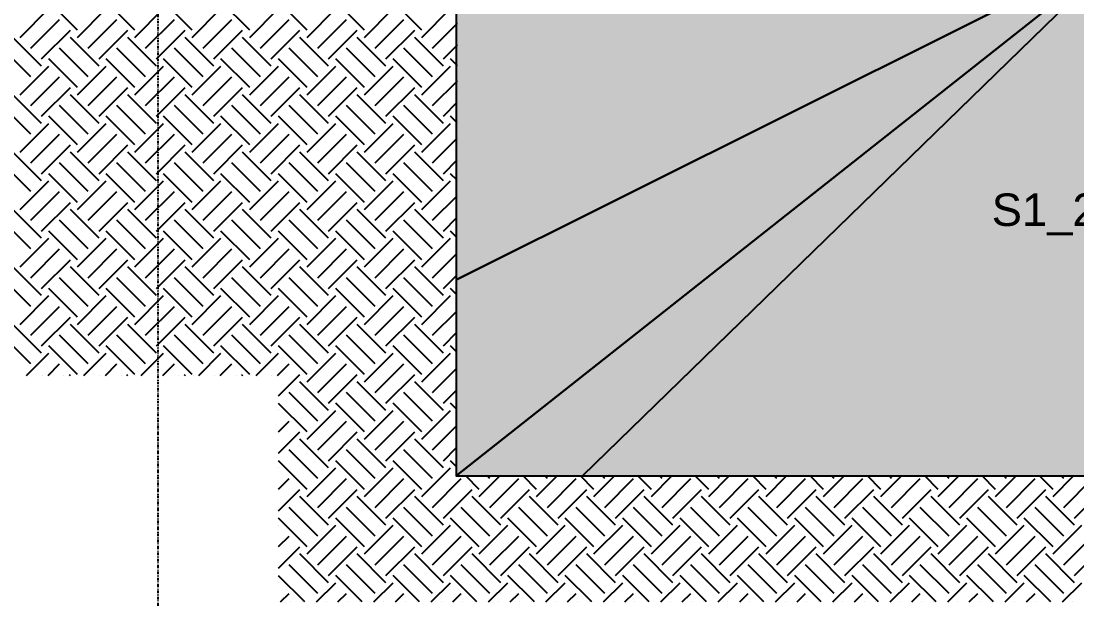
# Model space of a CAD drawing. Extents: x 37185 to 43130, y -8131 to -3926.
# Drawn here: x 38304.2 to 38521.1, y -7832.6 to -7712.6 of the extents above; entities that cross this region are included whole.
import ezdxf

# ---------------------------------------------------------------- set-up
doc = ezdxf.new("R2010")
doc.units = 0
doc.header["$MEASUREMENT"] = 0
doc.linetypes.add('ESTILO_TQS_0004', pattern=[1.12, 0.5, -0.2, 0.01, -0.2, 0.01, -0.2])
for name, color, linetype in [('47', 15, 'CONTINUOUS'), ('52', 3, 'CONTINUOUS'), ('70', 160, 'CONTINUOUS'), ('74', 2, 'CONTINUOUS'), ('96', 252, 'CONTINUOUS')]:
    doc.layers.add(name, color=color, linetype=linetype)
doc.styles.add('TQS_ARIAL', font='arial.ttf')

msp = doc.modelspace()

# ---------------------------------------------------------------- linework, layer by layer
at = {"layer": '47', "linetype": 'Continuous'}
for p, q in [((38315.82, -7714.42), (38309.93, -7708.53)), ((38327.6, -7714.42), (38321.71, -7708.53)), ((38339.39, -7714.42), (38333.5, -7708.53)), ((38351.17, -7714.42), (38345.28, -7708.53)), ((38362.96, -7714.42), (38357.07, -7708.53)), ((38374.74, -7714.42), (38368.85, -7708.53)), ((38386.53, -7714.42), (38380.64, -7708.53)), ((38304.03, -7715.9), (38309.93, -7710)), ((38315.82, -7715.9), (38321.71, -7710)), ((38327.6, -7715.9), (38333.5, -7710)), ((38339.39, -7715.9), (38345.28, -7710)), ((38351.17, -7715.9), (38357.07, -7710)), ((38362.96, -7715.9), (38368.85, -7710)), ((38374.74, -7715.9), (38380.64, -7710)), ((38386.53, -7715.9), (38392.42, -7710)), ((38306.24, -7718.11), (38312.14, -7712.21)), ((38318.03, -7718.11), (38323.92, -7712.21)), ((38329.81, -7718.11), (38335.71, -7712.21)), ((38341.6, -7718.11), (38347.49, -7712.21)), ((38353.38, -7718.11), (38359.28, -7712.21)), ((38365.17, -7718.11), (38371.06, -7712.21)), ((38376.95, -7718.11), (38382.85, -7712.21)), ((38308.45, -7720.32), (38314.35, -7714.42)), ((38320.24, -7720.32), (38326.13, -7714.42)), ((38332.02, -7720.32), (38337.92, -7714.42)), ((38343.81, -7720.32), (38349.7, -7714.42)), ((38355.59, -7720.32), (38361.49, -7714.42)), ((38367.38, -7720.32), (38373.27, -7714.42)), ((38379.16, -7720.32), (38385.06, -7714.42)), ((38388.74, -7718.11), (38393.86, -7712.98)), ((38393.86, -7712.92), (38393.86, -7712.92)), ((38308.45, -7721.79), (38302.56, -7715.9)), ((38320.24, -7721.79), (38314.35, -7715.9)), ((38332.02, -7721.79), (38326.13, -7715.9)), ((38343.81, -7721.79), (38337.92, -7715.9)), ((38355.59, -7721.79), (38349.7, -7715.9)), ((38367.38, -7721.79), (38361.49, -7715.9)), ((38379.16, -7721.79), (38373.27, -7715.9)), ((38390.95, -7721.79), (38385.06, -7715.9)), ((38306.24, -7724), (38300.35, -7718.11)), ((38318.03, -7724), (38312.14, -7718.11)), ((38329.81, -7724), (38323.92, -7718.11)), ((38341.6, -7724), (38335.71, -7718.11)), ((38353.38, -7724), (38347.49, -7718.11)), ((38365.17, -7724), (38359.28, -7718.11)), ((38376.95, -7724), (38371.06, -7718.11)), ((38388.74, -7724), (38382.85, -7718.11)), ((38390.95, -7720.32), (38393.85, -7717.41)), ((38393.85, -7717.33), (38393.85, -7717.33)), ((38315.82, -7726.21), (38309.93, -7720.32)), ((38327.6, -7726.21), (38321.71, -7720.32)), ((38339.39, -7726.21), (38333.5, -7720.32)), ((38351.17, -7726.21), (38345.28, -7720.32)), ((38362.96, -7726.21), (38357.07, -7720.32)), ((38374.74, -7726.21), (38368.85, -7720.32)), ((38386.53, -7726.21), (38380.64, -7720.32)), ((38393.84, -7721.73), (38392.42, -7720.32)), ((38304.03, -7727.68), (38309.93, -7721.79)), ((38315.82, -7727.68), (38321.71, -7721.79)), ((38327.6, -7727.68), (38333.5, -7721.79)), ((38339.39, -7727.68), (38345.28, -7721.79)), ((38351.17, -7727.68), (38357.07, -7721.79)), ((38362.96, -7727.68), (38368.85, -7721.79)), ((38374.74, -7727.68), (38380.64, -7721.79)), ((38386.53, -7727.68), (38392.42, -7721.79)), ((38306.24, -7729.89), (38312.14, -7724)), ((38318.03, -7729.89), (38323.92, -7724)), ((38329.81, -7729.89), (38335.71, -7724)), ((38341.6, -7729.89), (38347.49, -7724)), ((38353.38, -7729.89), (38359.28, -7724)), ((38365.17, -7729.89), (38371.06, -7724)), ((38376.95, -7729.89), (38382.85, -7724)), ((38388.74, -7729.89), (38393.83, -7724.8)), ((38393.83, -7724.67), (38393.83, -7724.67)), ((38308.45, -7733.57), (38302.56, -7727.68)), ((38308.45, -7732.1), (38314.35, -7726.21)), ((38320.24, -7733.57), (38314.35, -7727.68)), ((38320.24, -7732.1), (38326.13, -7726.21)), ((38332.02, -7733.57), (38326.13, -7727.68)), ((38332.02, -7732.1), (38337.92, -7726.21)), ((38343.81, -7733.57), (38337.92, -7727.68)), ((38343.81, -7732.1), (38349.7, -7726.21)), ((38355.59, -7733.57), (38349.7, -7727.68)), ((38355.59, -7732.1), (38361.49, -7726.21)), ((38367.38, -7733.57), (38361.49, -7727.68)), ((38367.38, -7732.1), (38373.27, -7726.21)), ((38379.16, -7733.57), (38373.27, -7727.68)), ((38379.16, -7732.1), (38385.06, -7726.21)), ((38390.95, -7733.57), (38385.06, -7727.68)), ((38306.24, -7735.78), (38300.35, -7729.89)), ((38318.03, -7735.78), (38312.14, -7729.89)), ((38329.81, -7735.78), (38323.92, -7729.89)), ((38341.6, -7735.78), (38335.71, -7729.89)), ((38353.38, -7735.78), (38347.49, -7729.89)), ((38365.17, -7735.78), (38359.28, -7729.89)), ((38376.95, -7735.78), (38371.06, -7729.89)), ((38388.74, -7735.78), (38382.85, -7729.89)), ((38390.95, -7732.1), (38393.82, -7729.23)), ((38393.82, -7729.08), (38393.82, -7729.08)), ((38315.82, -7737.99), (38309.93, -7732.1)), ((38327.6, -7737.99), (38321.71, -7732.1)), ((38339.39, -7737.99), (38333.5, -7732.1)), ((38351.17, -7737.99), (38345.28, -7732.1)), ((38362.96, -7737.99), (38357.07, -7732.1)), ((38374.74, -7737.99), (38368.85, -7732.1)), ((38386.53, -7737.99), (38380.64, -7732.1)), ((38393.8, -7733.48), (38392.42, -7732.1)), ((38304.03, -7739.47), (38309.93, -7733.57)), ((38315.82, -7739.47), (38321.71, -7733.57)), ((38327.6, -7739.47), (38333.5, -7733.57)), ((38339.39, -7739.47), (38345.28, -7733.57)), ((38351.17, -7739.47), (38357.07, -7733.57)), ((38362.96, -7739.47), (38368.85, -7733.57)), ((38374.74, -7739.47), (38380.64, -7733.57)), ((38386.53, -7739.47), (38392.42, -7733.57)), ((38306.24, -7741.68), (38312.14, -7735.78)), ((38318.03, -7741.68), (38323.92, -7735.78)), ((38329.81, -7741.68), (38335.71, -7735.78)), ((38341.6, -7741.68), (38347.49, -7735.78)), ((38353.38, -7741.68), (38359.28, -7735.78)), ((38365.17, -7741.68), (38371.06, -7735.78)), ((38376.95, -7741.68), (38382.85, -7735.78)), ((38388.74, -7741.68), (38393.79, -7736.62)), ((38393.79, -7736.42), (38393.79, -7736.42)), ((38308.45, -7743.89), (38314.35, -7737.99)), ((38320.24, -7743.89), (38326.13, -7737.99)), ((38332.02, -7743.89), (38337.92, -7737.99)), ((38343.81, -7743.89), (38349.7, -7737.99)), ((38355.59, -7743.89), (38361.49, -7737.99)), ((38367.38, -7743.89), (38373.27, -7737.99)), ((38379.16, -7743.89), (38385.06, -7737.99)), ((38308.45, -7745.36), (38302.56, -7739.47)), ((38320.24, -7745.36), (38314.35, -7739.47)), ((38332.02, -7745.36), (38326.13, -7739.47)), ((38343.81, -7745.36), (38337.92, -7739.47)), ((38355.59, -7745.36), (38349.7, -7739.47)), ((38367.38, -7745.36), (38361.49, -7739.47)), ((38379.16, -7745.36), (38373.27, -7739.47)), ((38390.95, -7745.36), (38385.06, -7739.47)), ((38390.95, -7743.89), (38393.78, -7741.06)), ((38393.78, -7740.83), (38393.78, -7740.83)), ((38306.24, -7747.57), (38300.35, -7741.68)), ((38318.03, -7747.57), (38312.14, -7741.68)), ((38329.81, -7747.57), (38323.92, -7741.68)), ((38341.6, -7747.57), (38335.71, -7741.68)), ((38353.38, -7747.57), (38347.49, -7741.68)), ((38365.17, -7747.57), (38359.28, -7741.68)), ((38376.95, -7747.57), (38371.06, -7741.68)), ((38388.74, -7747.57), (38382.85, -7741.68)), ((38304.03, -7751.25), (38309.93, -7745.36)), ((38315.82, -7749.78), (38309.93, -7743.89)), ((38315.82, -7751.25), (38321.71, -7745.36)), ((38327.6, -7749.78), (38321.71, -7743.89)), ((38327.6, -7751.25), (38333.5, -7745.36)), ((38339.39, -7749.78), (38333.5, -7743.89)), ((38339.39, -7751.25), (38345.28, -7745.36)), ((38351.17, -7749.78), (38345.28, -7743.89)), ((38351.17, -7751.25), (38357.07, -7745.36)), ((38362.96, -7749.78), (38357.07, -7743.89)), ((38362.96, -7751.25), (38368.85, -7745.36)), ((38374.74, -7749.78), (38368.85, -7743.89)), ((38374.74, -7751.25), (38380.64, -7745.36)), ((38386.53, -7749.78), (38380.64, -7743.89)), ((38386.53, -7751.25), (38392.42, -7745.36)), ((38393.77, -7745.23), (38392.42, -7743.89)), ((38306.24, -7753.46), (38312.14, -7747.57)), ((38318.03, -7753.46), (38323.92, -7747.57)), ((38329.81, -7753.46), (38335.71, -7747.57)), ((38341.6, -7753.46), (38347.49, -7747.57)), ((38353.38, -7753.46), (38359.28, -7747.57)), ((38365.17, -7753.46), (38371.06, -7747.57)), ((38376.95, -7753.46), (38382.85, -7747.57)), ((38388.74, -7753.46), (38393.76, -7748.44)), ((38393.76, -7748.17), (38393.76, -7748.17)), ((38308.45, -7757.14), (38302.56, -7751.25)), ((38308.45, -7755.67), (38314.35, -7749.78)), ((38320.24, -7757.14), (38314.35, -7751.25)), ((38320.24, -7755.67), (38326.13, -7749.78)), ((38332.02, -7757.14), (38326.13, -7751.25)), ((38332.02, -7755.67), (38337.92, -7749.78)), ((38343.81, -7757.14), (38337.92, -7751.25)), ((38343.81, -7755.67), (38349.7, -7749.78)), ((38355.59, -7757.14), (38349.7, -7751.25)), ((38355.59, -7755.67), (38361.49, -7749.78)), ((38367.38, -7757.14), (38361.49, -7751.25)), ((38367.38, -7755.67), (38373.27, -7749.78)), ((38379.16, -7757.14), (38373.27, -7751.25)), ((38379.16, -7755.67), (38385.06, -7749.78)), ((38390.95, -7757.14), (38385.06, -7751.25)), ((38306.24, -7759.35), (38300.35, -7753.46)), ((38318.03, -7759.35), (38312.14, -7753.46)), ((38329.81, -7759.35), (38323.92, -7753.46)), ((38341.6, -7759.35), (38335.71, -7753.46)), ((38353.38, -7759.35), (38347.49, -7753.46)), ((38365.17, -7759.35), (38359.28, -7753.46)), ((38376.95, -7759.35), (38371.06, -7753.46)), ((38388.74, -7759.35), (38382.85, -7753.46)), ((38390.95, -7755.67), (38393.74, -7752.88)), ((38393.74, -7752.57), (38393.74, -7752.57)), ((38315.82, -7761.56), (38309.93, -7755.67)), ((38327.6, -7761.56), (38321.71, -7755.67)), ((38339.39, -7761.56), (38333.5, -7755.67)), ((38351.17, -7761.56), (38345.28, -7755.67)), ((38362.96, -7761.56), (38357.07, -7755.67)), ((38374.74, -7761.56), (38368.85, -7755.67)), ((38386.53, -7761.56), (38380.64, -7755.67)), ((38393.73, -7756.98), (38392.42, -7755.67)), ((38304.03, -7763.04), (38309.93, -7757.14)), ((38315.82, -7763.04), (38321.71, -7757.14)), ((38327.6, -7763.04), (38333.5, -7757.14)), ((38339.39, -7763.04), (38345.28, -7757.14)), ((38351.17, -7763.04), (38357.07, -7757.14)), ((38362.96, -7763.04), (38368.85, -7757.14)), ((38374.74, -7763.04), (38380.64, -7757.14)), ((38386.53, -7763.04), (38392.42, -7757.14)), ((38306.24, -7765.25), (38312.14, -7759.35)), ((38318.03, -7765.25), (38323.92, -7759.35)), ((38329.81, -7765.25), (38335.71, -7759.35)), ((38341.6, -7765.25), (38347.49, -7759.35)), ((38353.38, -7765.25), (38359.28, -7759.35)), ((38365.17, -7765.25), (38371.06, -7759.35)), ((38376.95, -7765.25), (38382.85, -7759.35)), ((38388.74, -7765.25), (38393.72, -7760.26)), ((38393.72, -7759.92), (38393.72, -7759.92)), ((38308.45, -7767.46), (38314.35, -7761.56)), ((38320.24, -7767.46), (38326.13, -7761.56)), ((38332.02, -7767.46), (38337.92, -7761.56)), ((38343.81, -7767.46), (38349.7, -7761.56)), ((38355.59, -7767.46), (38361.49, -7761.56)), ((38367.38, -7767.46), (38373.27, -7761.56)), ((38379.16, -7767.46), (38385.06, -7761.56)), ((38308.45, -7768.93), (38302.56, -7763.04)), ((38320.24, -7768.93), (38314.35, -7763.04)), ((38332.02, -7768.93), (38326.13, -7763.04)), ((38343.81, -7768.93), (38337.92, -7763.04)), ((38355.59, -7768.93), (38349.7, -7763.04)), ((38367.38, -7768.93), (38361.49, -7763.04)), ((38379.16, -7768.93), (38373.27, -7763.04)), ((38390.95, -7768.93), (38385.06, -7763.04)), ((38390.95, -7767.46), (38393.71, -7764.7)), ((38393.71, -7764.32), (38393.71, -7764.32)), ((38306.24, -7771.14), (38300.35, -7765.25)), ((38318.03, -7771.14), (38312.14, -7765.25)), ((38329.81, -7771.14), (38323.92, -7765.25)), ((38341.6, -7771.14), (38335.71, -7765.25)), ((38353.38, -7771.14), (38347.49, -7765.25)), ((38365.17, -7771.14), (38359.28, -7765.25)), ((38376.95, -7771.14), (38371.06, -7765.25)), ((38388.74, -7771.14), (38382.85, -7765.25)), ((38304.03, -7774.82), (38309.93, -7768.93)), ((38315.82, -7773.35), (38309.93, -7767.46)), ((38315.82, -7774.82), (38321.71, -7768.93)), ((38327.6, -7773.35), (38321.71, -7767.46)), ((38327.6, -7774.82), (38333.5, -7768.93)), ((38339.39, -7773.35), (38333.5, -7767.46)), ((38339.39, -7774.82), (38345.28, -7768.93)), ((38351.17, -7773.35), (38345.28, -7767.46)), ((38351.17, -7774.82), (38357.07, -7768.93)), ((38362.96, -7773.35), (38357.07, -7767.46)), ((38362.96, -7774.82), (38368.85, -7768.93)), ((38374.74, -7773.35), (38368.85, -7767.46)), ((38374.74, -7774.82), (38380.64, -7768.93)), ((38386.53, -7773.35), (38380.64, -7767.46)), ((38386.53, -7774.82), (38392.42, -7768.93)), ((38393.7, -7768.73), (38392.42, -7767.46)), ((38306.24, -7777.03), (38312.14, -7771.14)), ((38318.03, -7777.03), (38323.92, -7771.14)), ((38329.81, -7777.03), (38335.71, -7771.14)), ((38341.6, -7777.03), (38347.49, -7771.14)), ((38353.38, -7777.03), (38359.28, -7771.14)), ((38365.17, -7777.03), (38371.06, -7771.14)), ((38376.95, -7777.03), (38382.85, -7771.14)), ((38308.45, -7779.24), (38314.35, -7773.35)), ((38320.24, -7779.24), (38326.13, -7773.35)), ((38332.02, -7779.24), (38337.92, -7773.35)), ((38343.81, -7779.24), (38349.7, -7773.35)), ((38355.59, -7779.24), (38361.49, -7773.35)), ((38367.38, -7779.24), (38373.27, -7773.35)), ((38379.16, -7779.24), (38385.06, -7773.35)), ((38388.74, -7777.03), (38393.69, -7772.09)), ((38393.69, -7771.67), (38393.69, -7771.67)), ((38308.45, -7780.72), (38302.56, -7774.82)), ((38320.24, -7780.72), (38314.35, -7774.82)), ((38332.02, -7780.72), (38326.13, -7774.82)), ((38343.81, -7780.72), (38337.92, -7774.82)), ((38355.59, -7780.72), (38349.7, -7774.82)), ((38367.38, -7780.72), (38361.49, -7774.82)), ((38379.16, -7780.72), (38373.27, -7774.82)), ((38390.95, -7780.72), (38385.06, -7774.82)), ((38306.24, -7782.92), (38300.35, -7777.03)), ((38318.03, -7782.92), (38312.14, -7777.03)), ((38329.81, -7782.92), (38323.92, -7777.03)), ((38341.6, -7782.92), (38335.71, -7777.03)), ((38353.38, -7782.92), (38347.49, -7777.03)), ((38365.17, -7782.92), (38359.28, -7777.03)), ((38376.95, -7782.92), (38371.06, -7777.03)), ((38388.74, -7782.92), (38382.85, -7777.03)), ((38390.95, -7779.24), (38393.67, -7776.52)), ((38393.67, -7776.07), (38393.67, -7776.07)), ((38315.82, -7785.13), (38309.93, -7779.24)), ((38327.6, -7785.13), (38321.71, -7779.24)), ((38339.39, -7785.13), (38333.5, -7779.24)), ((38351.17, -7785.13), (38345.28, -7779.24)), ((38362.96, -7785.13), (38357.07, -7779.24)), ((38374.74, -7785.13), (38368.85, -7779.24)), ((38386.53, -7785.13), (38380.64, -7779.24)), ((38393.66, -7780.48), (38392.42, -7779.24)), ((38305.35, -7785.29), (38309.93, -7780.72)), ((38317.13, -7785.29), (38321.71, -7780.72)), ((38328.92, -7785.29), (38333.5, -7780.72)), ((38340.7, -7785.29), (38345.28, -7780.72)), ((38352.49, -7785.29), (38357.07, -7780.72)), ((38362.96, -7786.61), (38368.85, -7780.72)), ((38374.74, -7786.61), (38380.64, -7780.72)), ((38386.53, -7786.61), (38392.42, -7780.72)), ((38309.77, -7785.29), (38312.14, -7782.92)), ((38321.55, -7785.29), (38323.92, -7782.92)), ((38333.34, -7785.29), (38335.71, -7782.92)), ((38345.12, -7785.29), (38347.49, -7782.92)), ((38356.91, -7785.29), (38359.28, -7782.92)), ((38365.17, -7788.82), (38371.06, -7782.92)), ((38376.95, -7788.82), (38382.85, -7782.92)), ((38388.74, -7788.82), (38393.65, -7783.91)), ((38393.65, -7783.42), (38393.65, -7783.42)), ((38308.61, -7785.29), (38308.61, -7785.29)), ((38313.03, -7785.29), (38313.03, -7785.29)), ((38314.19, -7785.29), (38314.35, -7785.13)), ((38315.98, -7785.29), (38315.98, -7785.29)), ((38320.4, -7785.29), (38320.4, -7785.29)), ((38324.82, -7785.29), (38324.82, -7785.29)), ((38325.97, -7785.29), (38326.13, -7785.13)), ((38327.76, -7785.29), (38327.76, -7785.29)), ((38332.18, -7785.29), (38332.18, -7785.29)), ((38336.6, -7785.29), (38336.6, -7785.29)), ((38337.76, -7785.29), (38337.92, -7785.13)), ((38339.55, -7785.29), (38339.55, -7785.29)), ((38343.97, -7785.29), (38343.97, -7785.29)), ((38348.39, -7785.29), (38348.39, -7785.29)), ((38349.54, -7785.29), (38349.7, -7785.13)), ((38351.33, -7785.29), (38351.33, -7785.29)), ((38355.75, -7785.29), (38355.75, -7785.29)), ((38357.1, -7789.52), (38361.49, -7785.13)), ((38367.38, -7791.03), (38373.27, -7785.13)), ((38379.16, -7791.03), (38385.06, -7785.13)), ((38367.38, -7792.5), (38361.49, -7786.61)), ((38379.16, -7792.5), (38373.27, -7786.61)), ((38390.95, -7792.5), (38385.06, -7786.61)), ((38390.95, -7791.03), (38393.64, -7788.34)), ((38393.64, -7787.82), (38393.64, -7787.82)), ((38365.17, -7794.71), (38359.28, -7788.82)), ((38376.95, -7794.71), (38371.06, -7788.82)), ((38388.74, -7794.71), (38382.85, -7788.82)), ((38362.96, -7796.92), (38357.1, -7791.06)), ((38357.1, -7792.47), (38357.1, -7792.47)), ((38362.96, -7798.39), (38368.85, -7792.5)), ((38374.74, -7796.92), (38368.85, -7791.03)), ((38374.74, -7798.39), (38380.64, -7792.5)), ((38386.53, -7796.92), (38380.64, -7791.03)), ((38386.53, -7798.39), (38392.42, -7792.5)), ((38393.62, -7792.23), (38392.42, -7791.03)), ((38357.1, -7796.89), (38359.28, -7794.71)), ((38365.17, -7800.6), (38371.06, -7794.71)), ((38376.95, -7800.6), (38382.85, -7794.71)), ((38393.62, -7795.17), (38393.62, -7795.17)), ((38357.1, -7801.3), (38361.49, -7796.92)), ((38367.38, -7802.81), (38373.27, -7796.92)), ((38379.16, -7802.81), (38385.06, -7796.92)), ((38388.74, -7800.6), (38393.61, -7795.73)), ((38367.38, -7804.29), (38361.49, -7798.39)), ((38379.16, -7804.29), (38373.27, -7798.39)), ((38390.95, -7804.29), (38385.06, -7798.39)), ((38393.6, -7799.57), (38393.6, -7799.57)), ((38365.17, -7806.49), (38359.28, -7800.6)), ((38376.95, -7806.49), (38371.06, -7800.6)), ((38388.74, -7806.49), (38382.85, -7800.6)), ((38390.95, -7802.81), (38393.6, -7800.16)), ((38362.96, -7808.7), (38357.1, -7802.85)), ((38374.74, -7808.7), (38368.85, -7802.81)), ((38386.53, -7808.7), (38380.64, -7802.81)), ((38393.59, -7803.98), (38392.42, -7802.81)), ((38357.1, -7804.25), (38357.1, -7804.25)), ((38362.96, -7810.18), (38368.85, -7804.29)), ((38374.74, -7810.18), (38380.64, -7804.29)), ((38386.53, -7810.18), (38392.42, -7804.29)), ((38398.31, -7808.7), (38395.56, -7805.95)), ((38398.31, -7810.18), (38402.54, -7805.95)), ((38400.52, -7806.49), (38399.98, -7805.95)), ((38410.1, -7808.7), (38407.35, -7805.95)), ((38410.1, -7810.18), (38414.32, -7805.95)), ((38412.31, -7806.49), (38411.77, -7805.95)), ((38421.88, -7808.7), (38419.13, -7805.95)), ((38421.88, -7810.18), (38426.11, -7805.95)), ((38424.09, -7806.49), (38423.55, -7805.95)), ((38433.67, -7808.7), (38430.92, -7805.95)), ((38433.67, -7810.18), (38437.89, -7805.95)), ((38435.88, -7806.49), (38435.34, -7805.95)), ((38445.45, -7808.7), (38442.7, -7805.95)), ((38445.45, -7810.18), (38449.68, -7805.95)), ((38447.66, -7806.49), (38447.12, -7805.95)), ((38457.24, -7808.7), (38454.49, -7805.95)), ((38457.24, -7810.18), (38461.46, -7805.95)), ((38459.45, -7806.49), (38458.91, -7805.95)), ((38469.03, -7808.7), (38466.27, -7805.95)), ((38469.03, -7810.18), (38473.25, -7805.95)), ((38471.23, -7806.49), (38470.69, -7805.95)), ((38480.81, -7808.7), (38478.06, -7805.95)), ((38480.81, -7810.18), (38485.03, -7805.95)), ((38483.02, -7806.49), (38482.48, -7805.95)), ((38492.6, -7808.7), (38489.84, -7805.95)), ((38492.6, -7810.18), (38496.82, -7805.95)), ((38494.81, -7806.49), (38494.26, -7805.95)), ((38504.38, -7808.7), (38501.63, -7805.95)), ((38504.38, -7810.18), (38508.6, -7805.95)), ((38506.59, -7806.49), (38506.05, -7805.95)), ((38516.17, -7808.7), (38513.41, -7805.95)), ((38516.17, -7810.18), (38520.39, -7805.95)), ((38518.38, -7806.49), (38517.83, -7805.95)), ((38357.1, -7808.67), (38359.28, -7806.49)), ((38365.17, -7812.39), (38371.06, -7806.49)), ((38376.95, -7812.39), (38382.85, -7806.49)), ((38388.74, -7812.39), (38394.63, -7806.49)), ((38400.52, -7812.39), (38406.42, -7806.49)), ((38412.31, -7812.39), (38418.2, -7806.49)), ((38424.09, -7812.39), (38429.99, -7806.49)), ((38435.88, -7812.39), (38441.77, -7806.49)), ((38447.66, -7812.39), (38453.56, -7806.49)), ((38459.45, -7812.39), (38465.34, -7806.49)), ((38471.23, -7812.39), (38477.13, -7806.49)), ((38483.02, -7812.39), (38488.91, -7806.49)), ((38494.81, -7812.39), (38500.7, -7806.49)), ((38506.59, -7812.39), (38512.48, -7806.49)), ((38518.38, -7812.39), (38524.27, -7806.49)), ((38357.1, -7813.09), (38361.49, -7808.7)), ((38367.38, -7816.07), (38361.49, -7810.18)), ((38367.38, -7814.6), (38373.27, -7808.7)), ((38379.16, -7816.07), (38373.27, -7810.18)), ((38379.16, -7814.6), (38385.06, -7808.7)), ((38390.95, -7816.07), (38385.06, -7810.18)), ((38390.95, -7814.6), (38396.84, -7808.7)), ((38402.73, -7816.07), (38396.84, -7810.18)), ((38402.73, -7814.6), (38408.63, -7808.7)), ((38414.52, -7816.07), (38408.63, -7810.18)), ((38414.52, -7814.6), (38420.41, -7808.7)), ((38426.3, -7816.07), (38420.41, -7810.18)), ((38426.3, -7814.6), (38432.2, -7808.7)), ((38438.09, -7816.07), (38432.2, -7810.18)), ((38438.09, -7814.6), (38443.98, -7808.7)), ((38449.87, -7816.07), (38443.98, -7810.18)), ((38449.87, -7814.6), (38455.77, -7808.7)), ((38461.66, -7816.07), (38455.77, -7810.18)), ((38461.66, -7814.6), (38467.55, -7808.7)), ((38473.44, -7816.07), (38467.55, -7810.18)), ((38473.44, -7814.6), (38479.34, -7808.7)), ((38485.23, -7816.07), (38479.34, -7810.18)), ((38485.23, -7814.6), (38491.12, -7808.7)), ((38497.01, -7816.07), (38491.12, -7810.18)), ((38497.01, -7814.6), (38502.91, -7808.7)), ((38508.8, -7816.07), (38502.91, -7810.18)), ((38508.8, -7814.6), (38514.69, -7808.7)), ((38520.59, -7816.07), (38514.69, -7810.18)), ((38520.59, -7814.6), (38526.48, -7808.7)), ((38365.17, -7818.28), (38359.28, -7812.39)), ((38376.95, -7818.28), (38371.06, -7812.39)), ((38388.74, -7818.28), (38382.85, -7812.39)), ((38400.52, -7818.28), (38394.63, -7812.39)), ((38412.31, -7818.28), (38406.42, -7812.39)), ((38424.09, -7818.28), (38418.2, -7812.39)), ((38435.88, -7818.28), (38429.99, -7812.39)), ((38447.66, -7818.28), (38441.77, -7812.39)), ((38459.45, -7818.28), (38453.56, -7812.39)), ((38471.23, -7818.28), (38465.34, -7812.39)), ((38483.02, -7818.28), (38477.13, -7812.39)), ((38494.81, -7818.28), (38488.91, -7812.39)), ((38506.59, -7818.28), (38500.7, -7812.39)), ((38518.38, -7818.28), (38512.48, -7812.39)), ((38362.96, -7820.49), (38357.1, -7814.63)), ((38374.74, -7820.49), (38368.85, -7814.6)), ((38386.53, -7820.49), (38380.64, -7814.6)), ((38398.31, -7820.49), (38392.42, -7814.6)), ((38410.1, -7820.49), (38404.21, -7814.6)), ((38421.88, -7820.49), (38415.99, -7814.6)), ((38433.67, -7820.49), (38427.78, -7814.6)), ((38445.45, -7820.49), (38439.56, -7814.6)), ((38457.24, -7820.49), (38451.35, -7814.6)), ((38469.03, -7820.49), (38463.13, -7814.6)), ((38480.81, -7820.49), (38474.92, -7814.6)), ((38492.6, -7820.49), (38486.7, -7814.6)), ((38504.38, -7820.49), (38498.49, -7814.6)), ((38516.17, -7820.49), (38510.27, -7814.6)), ((38357.1, -7816.04), (38357.1, -7816.04)), ((38362.96, -7821.96), (38368.85, -7816.07)), ((38374.74, -7821.96), (38380.64, -7816.07)), ((38386.53, -7821.96), (38392.42, -7816.07)), ((38398.31, -7821.96), (38404.21, -7816.07)), ((38410.1, -7821.96), (38415.99, -7816.07)), ((38421.88, -7821.96), (38427.78, -7816.07)), ((38433.67, -7821.96), (38439.56, -7816.07)), ((38445.45, -7821.96), (38451.35, -7816.07)), ((38457.24, -7821.96), (38463.13, -7816.07)), ((38469.03, -7821.96), (38474.92, -7816.07)), ((38480.81, -7821.96), (38486.7, -7816.07)), ((38492.6, -7821.96), (38498.49, -7816.07)), ((38504.38, -7821.96), (38510.27, -7816.07)), ((38516.17, -7821.96), (38522.06, -7816.07)), ((38357.1, -7820.46), (38359.28, -7818.28)), ((38365.17, -7824.17), (38371.06, -7818.28)), ((38376.95, -7824.17), (38382.85, -7818.28)), ((38388.74, -7824.17), (38394.63, -7818.28)), ((38400.52, -7824.17), (38406.42, -7818.28)), ((38412.31, -7824.17), (38418.2, -7818.28)), ((38424.09, -7824.17), (38429.99, -7818.28)), ((38435.88, -7824.17), (38441.77, -7818.28)), ((38447.66, -7824.17), (38453.56, -7818.28)), ((38459.45, -7824.17), (38465.34, -7818.28)), ((38471.23, -7824.17), (38477.13, -7818.28)), ((38483.02, -7824.17), (38488.91, -7818.28)), ((38494.81, -7824.17), (38500.7, -7818.28)), ((38506.59, -7824.17), (38512.48, -7818.28)), ((38518.38, -7824.17), (38524.27, -7818.28)), ((38357.1, -7824.87), (38361.49, -7820.49)), ((38367.38, -7826.38), (38373.27, -7820.49)), ((38379.16, -7826.38), (38385.06, -7820.49)), ((38390.95, -7826.38), (38396.84, -7820.49)), ((38402.73, -7826.38), (38408.63, -7820.49)), ((38414.52, -7826.38), (38420.41, -7820.49)), ((38426.3, -7826.38), (38432.2, -7820.49)), ((38438.09, -7826.38), (38443.98, -7820.49)), ((38449.87, -7826.38), (38455.77, -7820.49)), ((38461.66, -7826.38), (38467.55, -7820.49)), ((38473.44, -7826.38), (38479.34, -7820.49)), ((38485.23, -7826.38), (38491.12, -7820.49)), ((38497.01, -7826.38), (38502.91, -7820.49)), ((38508.8, -7826.38), (38514.69, -7820.49)), ((38520.59, -7826.38), (38526.48, -7820.49)), ((38367.38, -7827.86), (38361.49, -7821.96)), ((38379.16, -7827.86), (38373.27, -7821.96)), ((38390.95, -7827.86), (38385.06, -7821.96)), ((38402.73, -7827.86), (38396.84, -7821.96)), ((38414.52, -7827.86), (38408.63, -7821.96)), ((38426.3, -7827.86), (38420.41, -7821.96)), ((38438.09, -7827.86), (38432.2, -7821.96)), ((38449.87, -7827.86), (38443.98, -7821.96)), ((38461.66, -7827.86), (38455.77, -7821.96)), ((38473.44, -7827.86), (38467.55, -7821.96)), ((38485.23, -7827.86), (38479.34, -7821.96)), ((38497.01, -7827.86), (38491.12, -7821.96)), ((38508.8, -7827.86), (38502.91, -7821.96)), ((38520.59, -7827.86), (38514.69, -7821.96)), ((38365.17, -7830.07), (38359.28, -7824.17)), ((38376.95, -7830.07), (38371.06, -7824.17)), ((38388.74, -7830.07), (38382.85, -7824.17)), ((38400.52, -7830.07), (38394.63, -7824.17)), ((38412.31, -7830.07), (38406.42, -7824.17)), ((38424.09, -7830.07), (38418.2, -7824.17)), ((38435.88, -7830.07), (38429.99, -7824.17)), ((38447.66, -7830.07), (38441.77, -7824.17)), ((38459.45, -7830.07), (38453.56, -7824.17)), ((38471.23, -7830.07), (38465.34, -7824.17)), ((38483.02, -7830.07), (38477.13, -7824.17)), ((38494.81, -7830.07), (38488.91, -7824.17)), ((38506.59, -7830.07), (38500.7, -7824.17)), ((38518.38, -7830.07), (38512.48, -7824.17)), ((38362.5, -7831.82), (38357.1, -7826.42)), ((38374.28, -7831.82), (38368.85, -7826.38)), ((38386.07, -7831.82), (38380.64, -7826.38)), ((38397.85, -7831.82), (38392.42, -7826.38)), ((38409.64, -7831.82), (38404.21, -7826.38)), ((38421.43, -7831.82), (38415.99, -7826.38)), ((38433.21, -7831.82), (38427.78, -7826.38)), ((38445, -7831.82), (38439.56, -7826.38)), ((38456.78, -7831.82), (38451.35, -7826.38)), ((38468.57, -7831.82), (38463.13, -7826.38)), ((38480.35, -7831.82), (38474.92, -7826.38)), ((38492.14, -7831.82), (38486.7, -7826.38)), ((38503.92, -7831.82), (38498.49, -7826.38)), ((38515.71, -7831.82), (38510.27, -7826.38)), ((38357.1, -7827.82), (38357.1, -7827.82)), ((38364.89, -7831.82), (38368.85, -7827.86)), ((38376.68, -7831.82), (38380.64, -7827.86)), ((38388.46, -7831.82), (38392.42, -7827.86)), ((38400.25, -7831.82), (38404.21, -7827.86)), ((38412.03, -7831.82), (38415.99, -7827.86)), ((38423.82, -7831.82), (38427.78, -7827.86)), ((38435.6, -7831.82), (38439.56, -7827.86)), ((38447.39, -7831.82), (38451.35, -7827.86)), ((38459.17, -7831.82), (38463.13, -7827.86)), ((38470.96, -7831.82), (38474.92, -7827.86)), ((38482.74, -7831.82), (38486.7, -7827.86)), ((38494.53, -7831.82), (38498.49, -7827.86)), ((38506.31, -7831.82), (38510.27, -7827.86)), ((38518.1, -7831.82), (38522.06, -7827.86)), ((38357.53, -7831.82), (38359.28, -7830.07)), ((38359.55, -7831.82), (38359.55, -7831.82)), ((38361.95, -7831.82), (38361.95, -7831.82)), ((38366.92, -7831.82), (38366.92, -7831.82)), ((38369.31, -7831.82), (38371.06, -7830.07)), ((38371.34, -7831.82), (38371.34, -7831.82)), ((38373.73, -7831.82), (38373.73, -7831.82)), ((38378.7, -7831.82), (38378.7, -7831.82)), ((38381.1, -7831.82), (38382.85, -7830.07)), ((38383.12, -7831.82), (38383.12, -7831.82)), ((38385.52, -7831.82), (38385.52, -7831.82)), ((38390.49, -7831.82), (38390.49, -7831.82)), ((38392.88, -7831.82), (38394.63, -7830.07)), ((38394.91, -7831.82), (38394.91, -7831.82)), ((38397.3, -7831.82), (38397.3, -7831.82)), ((38402.27, -7831.82), (38402.27, -7831.82)), ((38404.67, -7831.82), (38406.42, -7830.07)), ((38406.69, -7831.82), (38406.69, -7831.82)), ((38409.09, -7831.82), (38409.09, -7831.82)), ((38414.06, -7831.82), (38414.06, -7831.82)), ((38416.45, -7831.82), (38418.2, -7830.07)), ((38418.48, -7831.82), (38418.48, -7831.82)), ((38420.87, -7831.82), (38420.87, -7831.82)), ((38425.84, -7831.82), (38425.84, -7831.82)), ((38428.24, -7831.82), (38429.99, -7830.07)), ((38430.26, -7831.82), (38430.26, -7831.82)), ((38432.66, -7831.82), (38432.66, -7831.82)), ((38437.63, -7831.82), (38437.63, -7831.82)), ((38440.02, -7831.82), (38441.77, -7830.07)), ((38442.05, -7831.82), (38442.05, -7831.82)), ((38444.44, -7831.82), (38444.44, -7831.82)), ((38449.41, -7831.82), (38449.41, -7831.82)), ((38451.81, -7831.82), (38453.56, -7830.07)), ((38453.83, -7831.82), (38453.83, -7831.82)), ((38456.23, -7831.82), (38456.23, -7831.82)), ((38461.2, -7831.82), (38461.2, -7831.82)), ((38463.59, -7831.82), (38465.34, -7830.07)), ((38465.62, -7831.82), (38465.62, -7831.82)), ((38468.01, -7831.82), (38468.01, -7831.82)), ((38472.99, -7831.82), (38472.99, -7831.82)), ((38475.38, -7831.82), (38477.13, -7830.07)), ((38477.4, -7831.82), (38477.4, -7831.82)), ((38479.8, -7831.82), (38479.8, -7831.82)), ((38484.77, -7831.82), (38484.77, -7831.82)), ((38487.16, -7831.82), (38488.91, -7830.07)), ((38489.19, -7831.82), (38489.19, -7831.82)), ((38491.58, -7831.82), (38491.58, -7831.82)), ((38496.56, -7831.82), (38496.56, -7831.82)), ((38498.95, -7831.82), (38500.7, -7830.07)), ((38500.97, -7831.82), (38500.97, -7831.82)), ((38503.37, -7831.82), (38503.37, -7831.82)), ((38508.34, -7831.82), (38508.34, -7831.82)), ((38510.73, -7831.82), (38512.48, -7830.07)), ((38512.76, -7831.82), (38512.76, -7831.82)), ((38515.15, -7831.82), (38515.15, -7831.82)), ((38520.13, -7831.82), (38520.13, -7831.82))]:
    msp.add_line(p, q, dxfattribs=at)
at = {"layer": '52', "linetype": 'Continuous'}
for points in [[(38393.58, -7696.62), (38393.58, -7707.53), (38393.58, -7765.67), (38393.58, -7805.95)], [(38393.58, -7805.95), (38419.53, -7805.95), (38557.79, -7805.95), (38653.58, -7805.95)]]:
    msp.add_lwpolyline(points, dxfattribs=at)
at = {"layer": '70', "linetype": 'ESTILO_TQS_0004'}
msp.add_line((38332.29, -4145.29), (38332.29, -7832.62), dxfattribs=at)
at = {"layer": '96', "linetype": 'Continuous'}
for points in [[(38531.84, -7696.62), (38393.58, -7707.53), (38393.58, -7765.67), (38531.84, -7696.62)], [(38531.84, -7696.62), (38393.58, -7765.67), (38393.58, -7805.95), (38531.84, -7696.62)], [(38531.84, -7696.62), (38393.58, -7805.95), (38419.53, -7805.95), (38531.84, -7696.62)], [(38531.84, -7696.62), (38419.53, -7805.95), (38557.79, -7805.95), (38531.84, -7696.62)]]:
    msp.add_lwpolyline(points, dxfattribs=at)
for points in [[(38531.84, -7696.62), (38393.58, -7707.53), (38393.58, -7765.67)], [(38531.84, -7696.62), (38393.58, -7765.67), (38531.84, -7696.62)], [(38531.84, -7696.62), (38393.58, -7765.67), (38393.58, -7805.95)], [(38531.84, -7696.62), (38393.58, -7805.95), (38531.84, -7696.62)], [(38531.84, -7696.62), (38393.58, -7805.95), (38419.53, -7805.95)], [(38531.84, -7696.62), (38419.53, -7805.95), (38531.84, -7696.62)], [(38531.84, -7696.62), (38419.53, -7805.95), (38557.79, -7805.95)]]:
    msp.add_solid(points, dxfattribs=at)

# ---------------------------------------------------------------- texts
at = {"layer": '74', "linetype": 'Continuous', "style": 'TQS_ARIAL'}
msp.add_text('S1_2_8', height=6.667, dxfattribs=at).set_placement((38503.58, -7754.62))

doc.saveas('drawing.dxf')
